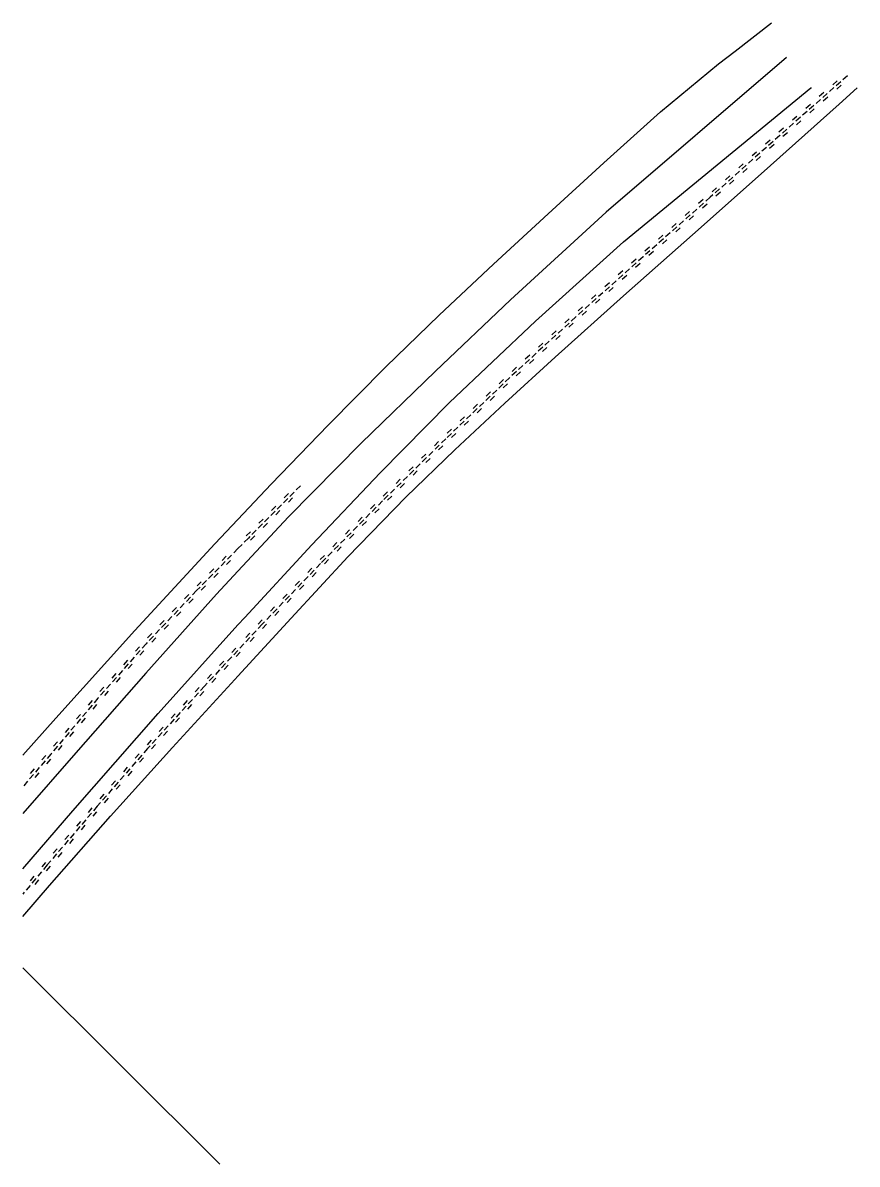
# Model space of a CAD drawing. Header units: millimetres. Extents: x 115000 to 116000, y 119000 to 119994.
# Drawn here: x 115000 to 115069.8, y 119581 to 119676.6 of the extents above; entities that cross this region are included whole.
import ezdxf

# ---------------------------------------------------------------- set-up
doc = ezdxf.new("R2010")
doc.units = ezdxf.units.MM
doc.linetypes.add('DASHED', pattern=[0.75, 0.5, -0.25])
doc.layers.get('0').update_dxf_attribs({"linetype": 'CONTINUOUS'})
for name, color, linetype in [('W0071', 7, 'CONTINUOUS'), ('W0220', 5, 'DASHED'), ('W0330', 7, 'CONTINUOUS')]:
    doc.layers.add(name, color=color, linetype=linetype)

# ---------------------------------------------------------------- blocks, each defined once
blk = doc.blocks.new('t220o')
at = {"color": 0, "linetype": 'Continuous'}
for p, q in [((-0.25, 0.25), (0.25, 0.25)), ((-0.25, -0.25), (0.25, -0.25))]:
    blk.add_line(p, q, dxfattribs=at)

msp = doc.modelspace()

# ---------------------------------------------------------------- linework, layer by layer
at = {"layer": 'W0071'}
for points in [[(115063.928, 119673.682), (115063.928, 119673.682), (115048.835, 119660.753), (115040.832, 119653.399), (115034.546, 119647.439), (115028.331, 119641.402), (115022.247, 119635.24), (115018, 119630.68)], [(115018, 119626.174), (115018.575, 119626.812), (115024.203, 119632.897), (115029.902, 119638.917), (115035.723, 119644.812), (115042.91, 119651.621), (115050.274, 119658.25), (115065.971, 119671.142), (115065.971, 119671.142), (115065.971, 119671.142), (115066.013, 119671.142)], [(115018, 119630.68), (115016.201, 119628.749), (115010.293, 119622.127), (115004.431, 119615.463), (115000, 119610.388)], [(115000, 119605.757), (115004.198, 119610.619), (115011.327, 119618.77), (115018, 119626.174)]]:
    msp.add_lwpolyline(points, dxfattribs=at)
at = {"layer": 'W0220'}
for points in [[(115069.026, 119672.163), (115063.367, 119667.167), (115057.55, 119662), (115051.917, 119657), (115046.283, 119651.967), (115040.75, 119646.883), (115035.4, 119641.767), (115030.117, 119636.567), (115024.917, 119631.317), (115020.033, 119626.233), (115018, 119624.05)], [(115023.233, 119637.833), (115018.883, 119633.45), (115018, 119632.567)], [(115018, 119632.567), (115014.55, 119629.05), (115010.317, 119624.6), (115006.283, 119620.033), (115002.35, 119615.367), (115000, 119612.623)], [(115018, 119624.05), (115015.2, 119621.05), (115010.45, 119615.833), (115006.233, 119611), (115002.05, 119606.083), (115000, 119603.645)]]:
    msp.add_lwpolyline(points, dxfattribs=at)
at = {"layer": 'W0330'}
for points in [[(115018, 119635), (115020.8, 119637.967), (115025.567, 119642.917), (115030.4, 119647.8), (115034.85, 119652.117), (115039.4, 119656.4), (115043.967, 119660.6), (115048.65, 119664.883), (115053.367, 119669.15), (115058.25, 119673.167), (115059.633, 119674.233), (115062.675, 119676.599)], [(115018, 119621.883), (115022.45, 119626.75), (115027.2, 119631.883), (115032.05, 119636.883), (115036.167, 119640.85), (115040.35, 119644.75), (115044.567, 119648.6), (115050.283, 119653.75), (115056.05, 119658.833), (115061.8, 119663.95), (115068.35, 119669.8), (115069.844, 119671.151)], [(115000, 119615.263), (115002.767, 119618.367), (115009.367, 119625.717), (115016.083, 119632.967), (115018, 119635)], [(115000, 119601.764), (115002.233, 119604.367), (115007.35, 119610.167), (115012.517, 119615.917), (115017.75, 119621.6), (115018, 119621.883)], [(115000, 119597.472), (115016.491, 119581.022)]]:
    msp.add_lwpolyline(points, dxfattribs=at)

# ---------------------------------------------------------------- block references
at = {"layer": 'W0220'}
for p, rotation in [((115068.151, 119671.391), 221.4415288408363), ((115067.026, 119670.398), 221.4415288408363), ((115065.902, 119669.405), 221.4415288408363), ((115064.777, 119668.412), 221.4415288408363), ((115063.653, 119667.419), 221.4415288408363), ((115062.531, 119666.424), 221.6133580917816), ((115061.409, 119665.428), 221.6133580917816), ((115060.288, 119664.432), 221.6133580917816), ((115059.166, 119663.436), 221.6133580917816), ((115058.045, 119662.439), 221.6133580917816), ((115056.923, 119661.444), 221.5931087900146), ((115055.801, 119660.448), 221.5931087900146), ((115054.679, 119659.452), 221.5931087900146), ((115053.558, 119658.456), 221.5931087900146), ((115052.436, 119657.461), 221.5931087900146), ((115051.316, 119656.463), 221.7752511547319), ((115050.197, 119655.464), 221.7752511547319), ((115049.078, 119654.464), 221.7752511547319), ((115047.96, 119653.465), 221.7752511547319), ((115046.841, 119652.466), 221.7752511547319), ((115045.73, 119651.458), 222.5783663401196), ((115044.625, 119650.444), 222.5783663401196), ((115043.521, 119649.429), 222.5783663401196), ((115042.416, 119648.414), 222.5783663401196), ((115041.311, 119647.399), 222.5783663401196), ((115040.217, 119646.373), 223.7191879367192), ((115039.133, 119645.337), 223.7191879367192), ((115038.049, 119644.3), 223.7191879367192), ((115036.965, 119643.263), 223.7191879367192), ((115035.881, 119642.227), 223.7191879367192), ((115034.805, 119641.181), 224.5463655127054), ((115033.736, 119640.129), 224.5463655127054), ((115032.667, 119639.077), 224.5463655127054), ((115031.598, 119638.025), 224.5463655127054), ((115022.23, 119636.822), 225.2165065527479), ((115030.529, 119636.972), 224.5463655127054), ((115021.173, 119635.758), 225.2165065527479), ((115029.468, 119635.912), 225.2741403937493), ((115020.117, 119634.693), 225.2165065527479), ((115028.412, 119634.846), 225.2741403937493), ((115019.06, 119633.628), 225.2165065527479), ((115027.357, 119633.78), 225.2741403937493), ((115026.301, 119632.715), 225.2741403937493), ((115017.036, 119631.584), 225.5509830476503), ((115025.246, 119631.649), 225.2741403937493), ((115015.986, 119630.513), 225.5509830476503), ((115024.201, 119630.572), 226.1494400642744), ((115014.935, 119629.443), 225.5509830476503), ((115023.162, 119629.49), 226.1494400642744), ((115013.895, 119628.362), 226.4316015969335), ((115022.123, 119628.409), 226.1494400642744), ((115012.861, 119627.275), 226.4316015969335), ((115021.084, 119627.327), 226.1494400642744), ((115011.828, 119626.188), 226.4316015969335), ((115020.045, 119626.245), 226.1494400642744), ((115010.794, 119625.101), 226.4316015969335), ((115019.022, 119625.148), 227.0376525837523), ((115009.782, 119623.994), 228.5460584301391), ((115017.854, 119623.893), 226.9749340108523), ((115008.789, 119622.87), 228.5460584301391), ((115016.83, 119622.797), 226.9749340108523), ((115007.796, 119621.746), 228.5460584301391), ((115015.807, 119621.7), 226.9749340108523), ((115006.803, 119620.621), 228.5460584301391), ((115014.789, 119620.598), 227.6826100446009), ((115005.822, 119619.486), 229.8722554939945), ((115013.779, 119619.489), 227.6826100446009), ((115004.856, 119618.339), 229.8722554939945), ((115012.769, 119618.38), 227.6826100446009), ((115003.889, 119617.193), 229.8722554939945), ((115011.759, 119617.271), 227.6826100446009), ((115002.922, 119616.046), 229.8722554939945), ((115010.749, 119616.162), 227.6826100446009), ((115001.952, 119614.902), 229.4179907108285), ((115009.756, 119615.038), 228.8939055183181), ((115000.976, 119613.763), 229.4179907108285), ((115008.77, 119613.908), 228.8939055183181), ((115007.784, 119612.777), 228.8939055183181), ((115006.798, 119611.647), 228.8939055183181), ((115005.818, 119610.512), 229.6114564862847), ((115004.846, 119609.369), 229.6114564862847), ((115003.874, 119608.227), 229.6114564862847), ((115002.902, 119607.084), 229.6114564862847), ((115001.931, 119605.941), 229.9454226819236), ((115000.965, 119604.793), 229.9454226819236)]:
    msp.add_blockref('t220o', p, dxfattribs=dict(at, rotation=rotation))

doc.saveas('drawing.dxf')
